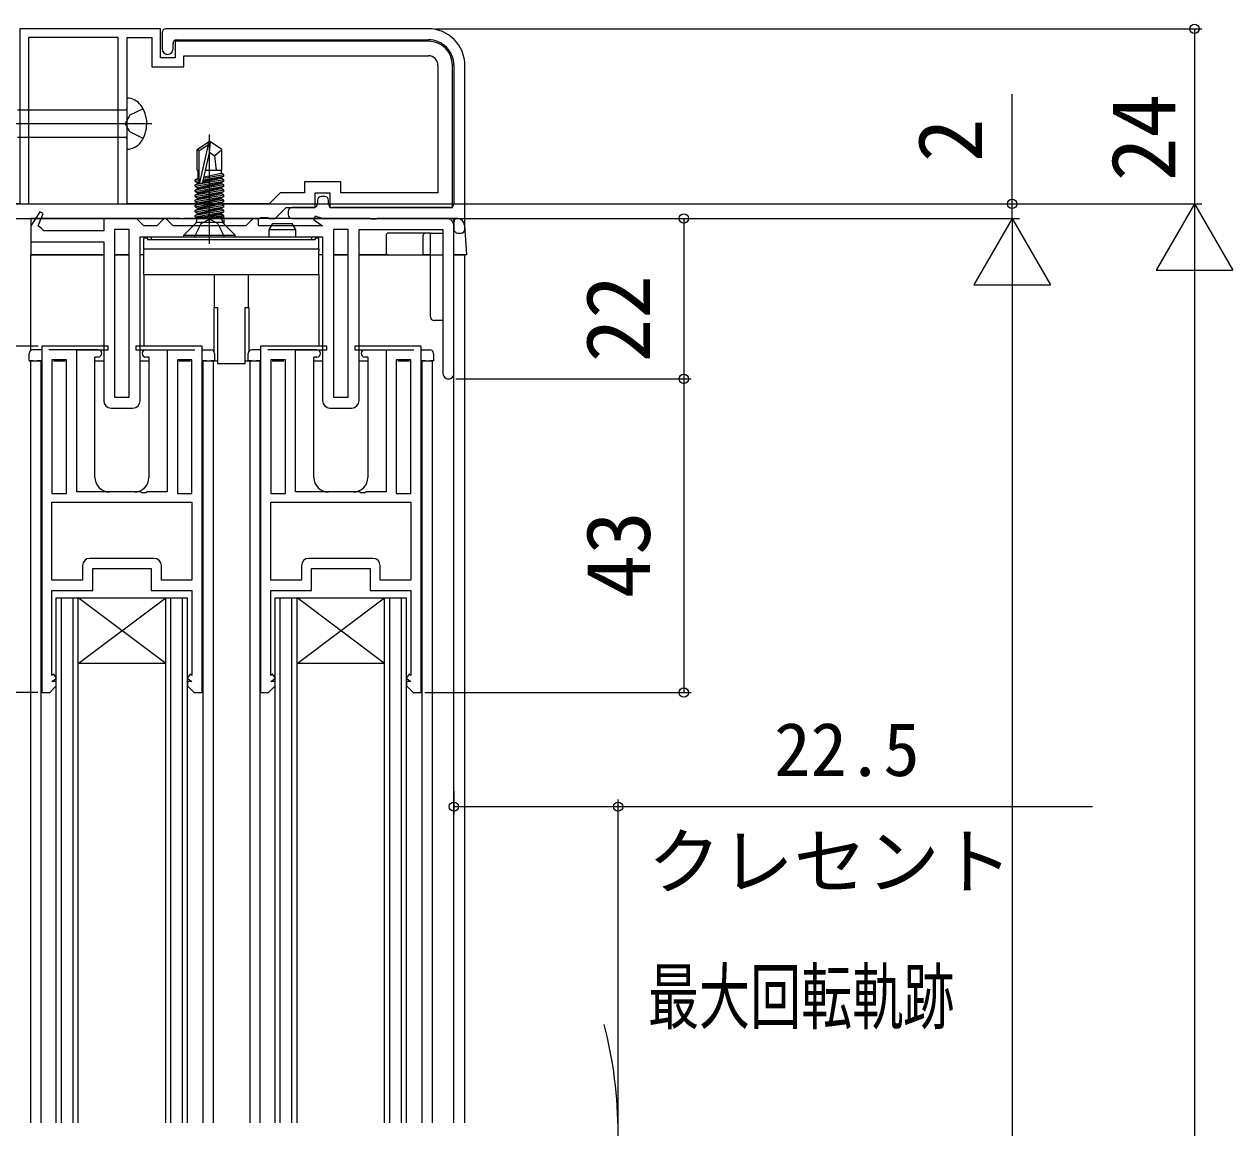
# Model space of a CAD drawing. Units: millimetres, scale not verified. Extents: x -525 to 525, y -782 to 777.
# Drawn here: x -256.4 to -90.8, y 291.8 to 443.1 of the extents above; entities that cross this region are included whole.
import ezdxf
from ezdxf.enums import TextEntityAlignment as Align

# ---------------------------------------------------------------- set-up
doc = ezdxf.new("R2010")
doc.units = ezdxf.units.MM
doc.header["$LTSCALE"] = 4
doc.layers.add('0-1_USER_PVC1', color=30, linetype='Continuous', lineweight=18)
for name, color, linetype in [('0-3_YKK_11', 7, 'Continuous'), ('0-4_YKK_12', 2, 'Continuous'), ('0-5_YKK_13', 4, 'Continuous'), ('0-7_YKK_D', 6, 'Continuous')]:
    doc.layers.add(name, color=color, linetype=linetype)
doc.styles.add('ＭＳ ゴシック', font='')
doc.styles.get('ＭＳ ゴシック').set_extended_font_data('MS Gothic')

msp = doc.modelspace()

# ---------------------------------------------------------------- linework, layer by layer
at = {"layer": '0-1_USER_PVC1'}
for p, q in [((-201, 442.5), (-237, 442.5)), ((-237.5, 442), (-237.5, 439.75)), ((-235.5, 441), (-201, 441)), ((-236, 439.75), (-236, 440.5)), ((-197.5, 437.5), (-197.5, 418.5)), ((-196, 415), (-196, 437.5)), ((-215.2, 419.5), (-215.7, 419.5)), ((-220.2, 417.5), (-220.2, 417)), ((-216.7, 418), (-219.7, 418)), ((-216.2, 419), (-216.2, 418.5)), ((-214.7, 418.5), (-214.7, 419)), ((-198, 418), (-214.2, 418)), ((-219.7, 416.5), (-197.8, 416.5)), ((-197.5, 416.2), (-197.5, 415)), ((-197, 414.5), (-196.5, 414.5))]:
    msp.add_line(p, q, dxfattribs=at)
for centre, radius, start, end in [((-237, 442), 0.5, 90, 180), ((-201, 437.5), 5, 359.99996, 89.99997), ((-235.5, 440.5), 0.5, 90, 180), ((-201, 437.5), 3.5, 360, 90.00001), ((-236.75, 439.75), 0.75, 180, 360), ((-215.7, 419), 0.5, 90, 180), ((-215.2, 419), 0.5, 360, 90), ((-219.7, 417.5), 0.5, 90, 180), ((-216.7, 418.5), 0.5, 270, 360), ((-214.2, 418.5), 0.5, 180, 270), ((-198, 418.5), 0.5, 270, 360), ((-219.7, 417), 0.5, 180, 270), ((-197.8, 416.2), 0.3, 360, 90.00001), ((-197, 415), 0.5, 180, 270), ((-196.5, 415), 0.5, 270, 360)]:
    msp.add_arc(centre, radius, start, end, dxfattribs=at)
at = {"layer": '0-3_YKK_11'}
for p, q in [((-234.5, 438.8), (-201, 438.8)), ((-197.5, 395.25), (-197.5, 415.5)), ((-240.5, 391.5), (-240.5, 414)), ((-244.5, 390.5), (-241.5, 390.5)), ((-214.5, 390.5), (-211.5, 390.5)), ((-238.601, 369.9), (-247.401, 369.9)), ((-208.601, 369.9), (-217.401, 369.9))]:
    msp.add_line(p, q, dxfattribs=at)
for points in [[(-201, 440.8), (-235.7, 440.8), (-235.7, 438.5), (-237.7, 438.5), (-237.7, 442.5), (-257, 442.5), (-257, 418.5), (-282, 418.5), (-282, 416.5)], [(-199.7, 437.5), (-199.7, 420), (-213, 420), (-213, 421.5), (-218, 421.5), (-218, 420), (-221.328, 420), (-222.828, 418.5), (-242.3, 418.5), (-242.3, 441.3), (-238.9, 441.3), (-238.9, 437.3), (-234.5, 437.3), (-234.5, 438.8)], [(-282, 416.5), (-224.171, 416.5), (-223.979, 416.643), (-223.021, 416.643), (-222.829, 416.5), (-222, 416.5), (-220.5, 418), (-216.5, 418), (-216.5, 420), (-214.5, 420), (-214.5, 418), (-197.7, 418), (-197.7, 437.5)], [(-198.5, 416.5), (-208.042, 416.5), (-208.225, 416.38), (-208.775, 416.38), (-208.958, 416.5), (-215.5, 416.5), (-216.518, 416.801), (-216.727, 416.369), (-215.5, 415.5), (-224.3, 415.5), (-224.3, 416.5), (-225, 416.5), (-225.5, 416), (-226, 415.5), (-236, 415.5), (-236.5, 416), (-237, 416.5), (-237.2, 416.5), (-237.7, 416), (-238.2, 415.5), (-240, 415.5), (-240.5, 416), (-241, 416.5), (-245.5, 416.5), (-245.5, 414.8), (-253.7, 414.8), (-253.998, 415.063), (-254.494, 415.5), (-254.5, 415.5), (-253.81, 417.177), (-254.246, 417.407), (-255.5, 415.5), (-255.5, 413.3), (-245.5, 413.3), (-245.5, 391.5)], [(-210.5, 391.5), (-210.5, 415), (-199, 415), (-199, 395.25)], [(-240.5, 414), (-215.5, 414), (-215.5, 391.5)], [(-252.601, 377.6), (-233.401, 377.6), (-233.401, 366.9), (-237.601, 366.9), (-237.601, 368.9)], [(-248.401, 368.9), (-248.401, 366.9), (-252.601, 366.9), (-252.601, 377.6)], [(-222.601, 377.6), (-203.401, 377.6), (-203.401, 366.9), (-207.601, 366.9), (-207.601, 368.9)], [(-218.401, 368.9), (-218.401, 366.9), (-222.601, 366.9), (-222.601, 377.6)]]:
    msp.add_lwpolyline(points, dxfattribs=at)
for points in [[(-243.5, 418.5), (-243.5, 441.3), (-255.8, 441.3), (-255.8, 418.5)], [(-242, 392), (-242, 415), (-244, 415), (-244, 392)], [(-212, 392), (-212, 415), (-214, 415), (-214, 392)], [(-254.001, 399), (-254.001, 351.5), (-252.901, 351.5), (-252.001, 352.4), (-252.001, 353), (-252.601, 353), (-251.948, 353.465), (-252.354, 354.035), (-252.601, 353.859), (-252.601, 365.5), (-247.001, 365.5), (-247.001, 368.5), (-239.001, 368.5), (-239.001, 365.5), (-233.401, 365.5), (-233.401, 353.859), (-233.648, 354.035), (-234.054, 353.465), (-233.401, 353), (-234.001, 353), (-234.001, 352.4), (-233.101, 351.5), (-232.001, 351.5), (-232.001, 399), (-233.001, 399), (-241.101, 399), (-241.101, 398.5), (-236.801, 398.5), (-236.801, 379), (-239.542, 379), (-239.726, 378.88), (-240.276, 378.88), (-240.459, 379), (-249.201, 379), (-249.201, 398.5), (-244.901, 398.5), (-244.901, 399), (-253.001, 399)], [(-224.001, 399), (-224.001, 351.5), (-222.901, 351.5), (-222.001, 352.4), (-222.001, 353), (-222.601, 353), (-221.948, 353.465), (-222.354, 354.035), (-222.601, 353.859), (-222.601, 365.5), (-217.001, 365.5), (-217.001, 368.5), (-209.001, 368.5), (-209.001, 365.5), (-203.401, 365.5), (-203.401, 353.859), (-203.648, 354.035), (-204.054, 353.465), (-203.401, 353), (-204.001, 353), (-204.001, 352.4), (-203.101, 351.5), (-202.001, 351.5), (-202.001, 399), (-203.001, 399), (-211.101, 399), (-211.101, 398.5), (-206.801, 398.5), (-206.801, 379), (-209.542, 379), (-209.726, 378.88), (-210.276, 378.88), (-210.459, 379), (-219.201, 379), (-219.201, 398.5), (-214.901, 398.5), (-214.901, 399), (-223.001, 399)], [(-250.601, 378.8), (-250.601, 397.1), (-252.601, 397.1), (-252.601, 378.8)], [(-233.401, 378.8), (-233.401, 397.1), (-235.401, 397.1), (-235.401, 378.8)], [(-220.601, 378.8), (-220.601, 397.1), (-222.601, 397.1), (-222.601, 378.8)], [(-203.401, 378.8), (-203.401, 397.1), (-205.401, 397.1), (-205.401, 378.8)]]:
    msp.add_lwpolyline(points, close=True, dxfattribs=at)
for centre, radius, start, end in [((-201, 437.5), 3.3, 0.00001, 89.99999), ((-201, 437.5), 1.3, 0.00001, 89.99999), ((-198.5, 415.5), 1, 0.00001, 89.99999), ((-198.25, 395.25), 0.75, 179.99999, 0.00001), ((-244.5, 391.5), 1, 180.00001, 269.99999), ((-241.5, 391.5), 1, 270.00001, 359.99999), ((-214.5, 391.5), 1, 180.00001, 269.99999), ((-211.5, 391.5), 1, 270.00001, 359.99999), ((-247.401, 368.9), 1, 90.00001, 179.99999), ((-238.601, 368.9), 1, 0.00001, 89.99999), ((-217.401, 368.9), 1, 90.00001, 179.99999), ((-208.601, 368.9), 1, 0.00001, 89.99999)]:
    msp.add_arc(centre, radius, start, end, dxfattribs=at)
at = {"layer": '0-4_YKK_12'}
for p, q in [((-255.5, 398.4), (-255.5, 411.5)), ((-255.5, 411.5), (-245.5, 411.5)), ((-244, 411.5), (-242, 411.5)), ((-214, 411.5), (-212, 411.5)), ((-210.5, 411.5), (-199, 411.5)), ((-197.5, 411.5), (-196, 411.5)), ((-197.5, 292.504), (-197.5, 411.5)), ((-196, 292.504), (-196, 411.5)), ((-231.9, 398.511), (-231.9, 398.5)), ((-224.086, 398.508), (-224.086, 398.5)), ((-255.701, 397), (-254.001, 397)), ((-255.5, 292.504), (-255.5, 397)), ((-254.1, 397), (-254.1, 292.504)), ((-252.401, 397), (-250.801, 397)), ((-246.701, 397), (-245.5, 397)), ((-240.5, 397), (-239.301, 397)), ((-235.201, 397), (-233.601, 397)), ((-232.001, 397), (-229.9, 397)), ((-231.9, 397), (-231.9, 292.504)), ((-230.5, 397), (-230.5, 292.504)), ((-226.1, 397), (-224.001, 397)), ((-225.486, 397), (-225.486, 292.504)), ((-224.086, 397), (-224.086, 292.504)), ((-222.401, 397), (-220.801, 397)), ((-216.7, 397), (-215.5, 397)), ((-210.5, 397), (-209.3, 397)), ((-205.201, 397), (-203.601, 397)), ((-202.001, 397), (-200.486, 397)), ((-201.9, 397), (-201.9, 292.504)), ((-200.486, 397), (-200.486, 292.504)), ((-252, 364.5), (-234, 364.5)), ((-252, 292.504), (-252, 364.5)), ((-251.3, 292.504), (-251.3, 364.5)), ((-249.7, 292.504), (-249.7, 364.5)), ((-237, 355.5), (-249, 364.5)), ((-249, 292.504), (-249, 364.5)), ((-237, 292.504), (-237, 364.5)), ((-236.3, 292.504), (-236.3, 364.5)), ((-234.7, 292.504), (-234.7, 364.5)), ((-234, 292.504), (-234, 364.5)), ((-222, 364.5), (-204, 364.5)), ((-222, 292.504), (-222, 364.5)), ((-221.3, 292.504), (-221.3, 364.5)), ((-219.7, 292.504), (-219.7, 364.5)), ((-207, 355.5), (-219, 364.5)), ((-219, 292.504), (-219, 364.5)), ((-207, 292.504), (-207, 364.5)), ((-206.3, 292.504), (-206.3, 364.5)), ((-204.7, 292.504), (-204.7, 364.5)), ((-204, 292.504), (-204, 364.5))]:
    msp.add_line(p, q, dxfattribs=at)
for points in [[(-237, 355.5), (-249, 355.5), (-237, 364.5)], [(-207, 355.5), (-219, 355.5), (-207, 364.5)]]:
    msp.add_lwpolyline(points, dxfattribs=at)
msp.add_arc((-235, 291.004), 60, 345.52249, 14.47751, dxfattribs=at)
at = {"layer": '0-5_YKK_13'}
for p, q in [((-257.3, 431.375), (-242.5, 431.375)), ((-282.821, 429.5), (-238.886, 429.5)), ((-257.3, 427.625), (-242.5, 427.625)), ((-242.3, 426), (-242.3, 427.425)), ((-231, 413), (-231, 428)), ((-232.7, 425.955), (-231.15, 427)), ((-232.7, 423.1), (-232.7, 425.955)), ((-232.7, 425.955), (-232.4, 425.795)), ((-232.4, 421.548), (-232.4, 425.795)), ((-232.343, 421.39), (-231.15, 426.638)), ((-231.15, 427), (-230.85, 427)), ((-230.85, 427), (-231.15, 427)), ((-231, 425.494), (-230.85, 427)), ((-231, 425.494), (-231, 427)), ((-229.3, 425.955), (-230.85, 427)), ((-230.3, 425.1), (-229.3, 425.955)), ((-229.3, 423.1), (-229.3, 425.955)), ((-231.91, 421.493), (-231, 425.494)), ((-231, 425.601), (-230.3, 425.1)), ((-230.3, 425.1), (-230.1, 423.1)), ((-232.7, 423.1), (-232.4, 423.1)), ((-232.6, 423.1), (-232.6, 422.006)), ((-229.021, 422.487), (-231.795, 421.997)), ((-231.751, 422.192), (-229.4, 422.706)), ((-231.544, 423.1), (-229.3, 423.1)), ((-229.4, 423.1), (-229.4, 422.706)), ((-232.979, 421.787), (-232.6, 422.006)), ((-232.4, 421.89), (-232.979, 421.787)), ((-229.021, 421.787), (-232.979, 421.087)), ((-232.979, 421.613), (-232.979, 421.787)), ((-232.979, 421.613), (-232.4, 421.715)), ((-232.979, 421.613), (-232.6, 421.394)), ((-232.979, 420.913), (-229.021, 421.613)), ((-232.979, 421.087), (-232.6, 421.306)), ((-229.021, 421.087), (-232.979, 420.387)), ((-232.979, 420.913), (-232.979, 421.087)), ((-232.979, 420.913), (-232.6, 420.694)), ((-232.979, 420.213), (-229.021, 420.913)), ((-232.6, 422.006), (-232.4, 422.05)), ((-232.376, 421.443), (-232.6, 421.394)), ((-229.4, 421.394), (-232.6, 420.694)), ((-232.6, 421.394), (-232.6, 421.306)), ((-232.6, 421.306), (-232.321, 421.367)), ((-232.6, 420.606), (-229.4, 421.306)), ((-231.922, 421.454), (-229.4, 422.006)), ((-229.4, 422.094), (-231.897, 421.548)), ((-231.836, 421.815), (-229.021, 422.313)), ((-229.021, 422.313), (-229.4, 422.094)), ((-229.4, 422.094), (-229.4, 422.006)), ((-229.021, 421.787), (-229.4, 422.006)), ((-229.021, 421.613), (-229.4, 421.394)), ((-229.4, 421.394), (-229.4, 421.306)), ((-229.021, 421.087), (-229.4, 421.306)), ((-229.021, 420.913), (-229.4, 420.694)), ((-229.021, 421.613), (-229.021, 421.787)), ((-229.021, 420.913), (-229.021, 421.087)), ((-232.979, 420.387), (-232.6, 420.606)), ((-229.021, 420.387), (-232.979, 419.687)), ((-232.979, 420.213), (-232.979, 420.387)), ((-232.979, 420.213), (-232.6, 419.994)), ((-232.979, 419.513), (-229.021, 420.213)), ((-232.979, 419.687), (-232.6, 419.906)), ((-229.021, 419.687), (-232.979, 418.987)), ((-232.979, 419.513), (-232.979, 419.687)), ((-232.979, 419.513), (-232.6, 419.294)), ((-232.979, 418.813), (-229.021, 419.513)), ((-232.979, 418.987), (-232.6, 419.206)), ((-229.4, 420.694), (-232.6, 419.994)), ((-232.6, 420.694), (-232.6, 420.606)), ((-232.6, 419.906), (-229.4, 420.606)), ((-229.4, 419.994), (-232.6, 419.294)), ((-232.6, 419.994), (-232.6, 419.906)), ((-232.6, 419.206), (-229.4, 419.906)), ((-229.4, 419.294), (-232.6, 418.594)), ((-232.6, 419.294), (-232.6, 419.206)), ((-232.6, 418.506), (-229.4, 419.206)), ((-229.4, 420.694), (-229.4, 420.606)), ((-229.021, 420.387), (-229.4, 420.606)), ((-229.021, 420.213), (-229.4, 419.994)), ((-229.4, 419.994), (-229.4, 419.906)), ((-229.021, 419.687), (-229.4, 419.906)), ((-229.021, 419.513), (-229.4, 419.294)), ((-229.4, 419.294), (-229.4, 419.206)), ((-229.021, 418.987), (-229.4, 419.206)), ((-229.021, 420.213), (-229.021, 420.387)), ((-229.021, 419.513), (-229.021, 419.687)), ((-229.021, 418.987), (-232.979, 418.287)), ((-232.979, 418.813), (-232.979, 418.987)), ((-232.979, 418.813), (-232.6, 418.594)), ((-232.979, 418.113), (-229.021, 418.813)), ((-232.979, 418.287), (-232.6, 418.506)), ((-229.021, 418.287), (-232.979, 417.587)), ((-232.979, 418.113), (-232.979, 418.287)), ((-232.979, 418.113), (-232.6, 417.894)), ((-232.979, 417.413), (-229.021, 418.113)), ((-232.979, 417.587), (-232.6, 417.806)), ((-229.021, 417.587), (-232.979, 416.887)), ((-232.979, 417.413), (-232.979, 417.587)), ((-229.4, 418.594), (-232.6, 417.894)), ((-232.6, 418.594), (-232.6, 418.506)), ((-232.6, 417.806), (-229.4, 418.506)), ((-229.4, 417.894), (-232.6, 417.194)), ((-232.6, 417.894), (-232.6, 417.806)), ((-232.6, 417.106), (-229.4, 417.806)), ((-229.021, 418.813), (-229.4, 418.594)), ((-229.4, 418.594), (-229.4, 418.506)), ((-229.021, 418.287), (-229.4, 418.506)), ((-229.021, 418.113), (-229.4, 417.894)), ((-229.4, 417.894), (-229.4, 417.806)), ((-229.021, 417.587), (-229.4, 417.806)), ((-229.021, 418.813), (-229.021, 418.987)), ((-229.021, 418.113), (-229.021, 418.287)), ((-229.021, 417.413), (-229.021, 417.587)), ((-255.5, 416.5), (-255.5, 411.5)), ((-235, 416.5), (-255.5, 416.5)), ((-235, 416.5), (-234.5, 416.5)), ((-224.8, 416.5), (-234.5, 416.5)), ((-234.5, 414.23), (-232.876, 415.854)), ((-232.979, 417.413), (-232.6, 417.194)), ((-232.979, 416.713), (-229.021, 417.413)), ((-232.979, 416.887), (-232.6, 417.106)), ((-232.979, 416.7), (-232.979, 416.887)), ((-232.979, 416.7), (-229.021, 416.7)), ((-232.73, 416.207), (-232.73, 416.7)), ((-232.73, 416), (-229.27, 416)), ((-232.6, 417.194), (-232.6, 417.106)), ((-229.4, 417.194), (-231.658, 416.7)), ((-231.257, 416.7), (-229.4, 417.106)), ((-229.021, 417.413), (-229.4, 417.194)), ((-229.4, 417.194), (-229.4, 417.106)), ((-229.021, 416.887), (-229.4, 417.106)), ((-229.27, 416.207), (-229.27, 416.7)), ((-227.5, 414.23), (-229.124, 415.854)), ((-229.021, 416.656), (-229.021, 415.8)), ((-224.8, 416.5), (-224.3, 416.5)), ((-209, 416.5), (-224.3, 416.5)), ((-222.35, 415.8), (-222.85, 414.934)), ((-222.35, 415.8), (-219.65, 415.8)), ((-219.15, 414.934), (-219.65, 415.8)), ((-197.047, 416.5), (-208, 416.5)), ((-197.5, 415.998), (-197.5, 415.5)), ((-234.5, 414), (-234.5, 414.23)), ((-234.5, 414.23), (-227.5, 414.23)), ((-227.5, 414), (-227.5, 414.23)), ((-222.85, 414.934), (-222.85, 414)), ((-219.15, 414.934), (-222.85, 414.934)), ((-219.15, 414), (-219.15, 414.934)), ((-200.7, 414.5), (-206.58, 414.5)), ((-201.7, 411.5), (-201.7, 414.2)), ((-200.2, 414.5), (-199, 414.5)), ((-239.5, 413.8), (-240, 413.8)), ((-239, 414), (-239, 413.6)), ((-239, 414), (-217, 414)), ((-239, 413.6), (-217, 413.6)), ((-234.5, 414), (-227.5, 414)), ((-217, 414), (-217, 413.6)), ((-216.5, 413.8), (-216.5, 413.6)), ((-216, 413.8), (-216.5, 413.8)), ((-216, 412.3), (-216, 413.8)), ((-245.5, 411.5), (-255.5, 411.5)), ((-242, 411.5), (-244, 411.5)), ((-240, 411.5), (-240.5, 411.5)), ((-240, 412.054), (-240, 412.3)), ((-240, 408.8), (-240, 412.054)), ((-216, 412.3), (-216, 412.054)), ((-216, 408.8), (-216, 412.054)), ((-215.5, 411.5), (-216, 411.5)), ((-212, 411.5), (-214, 411.5)), ((-207.1, 411.5), (-210.5, 411.5)), ((-206.5, 411.5), (-206.8, 411.5)), ((-206.5, 411.5), (-201.7, 411.5)), ((-200.7, 411.5), (-201.7, 411.5)), ((-197, 411.5), (-197.5, 411.5)), ((-196.299, 411.5), (-197, 411.5)), ((-240, 408.8), (-230.3, 408.8)), ((-240, 408.8), (-240, 399)), ((-230.3, 408.8), (-225.7, 408.8)), ((-230.3, 404.3), (-230.3, 408.8)), ((-225.7, 408.8), (-216, 408.8)), ((-225.7, 408.8), (-225.7, 404.3)), ((-216, 408.8), (-216, 399)), ((-230.3, 404.3), (-229.9, 404.3)), ((-229.9, 404.3), (-229.9, 396.6)), ((-226.1, 404.3), (-225.7, 404.3)), ((-226.1, 396.6), (-226.1, 404.3)), ((-199, 402.5), (-200.2, 402.5)), ((-255.701, 397), (-255.701, 398)), ((-254.001, 398.5), (-255.201, 398.5)), ((-246.276, 398.5), (-253.001, 398.5)), ((-239.726, 398.5), (-233.001, 398.5)), ((-232.001, 398.5), (-230.801, 398.5)), ((-225.7, 397), (-225.7, 398)), ((-224.001, 398.5), (-225.2, 398.5)), ((-216.275, 398.5), (-223.001, 398.5)), ((-209.725, 398.5), (-203.001, 398.5)), ((-202.001, 398.5), (-200.8, 398.5)), ((-255.201, 397), (-255.701, 397)), ((-255.201, 397), (-254.601, 397)), ((-254.001, 397), (-254.601, 397)), ((-246.276, 397.5), (-246.701, 397.5)), ((-246.701, 381), (-246.701, 397.5)), ((-239.301, 397.5), (-239.726, 397.5)), ((-239.301, 397.5), (-239.301, 381)), ((-231.401, 397), (-232.001, 397)), ((-231.401, 397), (-230.801, 397)), ((-229.9, 396.6), (-226.1, 396.6)), ((-225.2, 397), (-225.7, 397)), ((-225.2, 397), (-224.6, 397)), ((-224.001, 397), (-224.6, 397)), ((-216.275, 397.5), (-216.7, 397.5)), ((-216.7, 381), (-216.7, 397.5)), ((-209.3, 397.5), (-209.725, 397.5)), ((-209.3, 397.5), (-209.3, 381)), ((-201.4, 397), (-202.001, 397)), ((-201.4, 397), (-200.8, 397)), ((-241.301, 379), (-244.701, 379)), ((-211.3, 379), (-214.7, 379))]:
    msp.add_line(p, q, dxfattribs=at)
for points in [[(-242.3, 427.425), (-242.3, 431.575), (-242.3, 433)], [(-240.107, 431.55), (-241.938, 430.645), (-242.547, 429.5)], [(-240.107, 427.45), (-241.938, 428.355), (-242.547, 429.5)], [(-232.4, 425.795), (-231.15, 426.638), (-231.15, 427)], [(-229.021, 422.313), (-229.021, 422.487), (-229.4, 422.706)], [(-233.05, 414), (-232.145, 415.815), (-231, 416.424)], [(-228.95, 414), (-229.855, 415.815), (-231, 416.424)], [(-229.093, 416.7), (-229.021, 416.713), (-229.021, 416.887), (-230.08, 416.7)], [(-206.8, 414.2), (-206.8, 411.5), (-207.1, 411.5)], [(-200.7, 403), (-200.7, 414.5), (-200.2, 414.5)], [(-196.048, 415.561), (-195.8, 411.5), (-196.299, 411.5)], [(-216, 412.3), (-240, 412.3), (-240, 413.8)], [(-239.5, 413.8), (-239.5, 413.6), (-216.5, 413.6)], [(-230.3, 404.3), (-230.4, 404.3), (-230.4, 398.299)], [(-225.7, 404.3), (-225.6, 404.3), (-225.6, 398.3)], [(-230.301, 398), (-230.301, 397), (-230.801, 397)], [(-200.3, 398), (-200.3, 397), (-200.8, 397)]]:
    msp.add_lwpolyline(points, dxfattribs=at)
for centre, radius, start, end in [((-242.302, 430.691), 2.309, 35.05124, 89.94792), ((-242.5, 431.575), 0.2, 270, 0), ((-243.824, 429.527), 4.224, 359.63064, 36.11306), ((-244, 429.5), 4.4, 324.78241, 360), ((-242.5, 427.425), 0.2, 0, 90), ((-242.322, 428.388), 2.388, 270.51582, 323.35048), ((-232.152, 421.548), 0.248, 180, 347.19096), ((-233.23, 416.207), 0.5, 315, 0), ((-228.77, 416.207), 0.5, 180, 225), ((-197, 415.998), 0.5, 84.66158, 180), ((-197.047, 415.5), 1, 84.66158, 90), ((-197.047, 415.5), 1, 3.5, 84.66158), ((-206.5, 414.2), 0.3, 90, 180), ((-201.4, 414.2), 0.3, 90, 180), ((-200.2, 403), 0.5, 180, 270), ((-255.201, 398), 0.5, 90, 180), ((-246.276, 398), 0.5, 0, 90), ((-246.276, 398), 0.5, 270, 0), ((-239.726, 398), 0.5, 90, 180), ((-239.726, 398), 0.5, 180, 270), ((-230.801, 398), 0.5, 0, 90), ((-225.2, 398), 0.5, 90, 180), ((-216.275, 398), 0.5, 0, 90), ((-216.275, 398), 0.5, 270, 0), ((-209.725, 398), 0.5, 90, 180), ((-209.725, 398), 0.5, 180, 270), ((-200.8, 398), 0.5, 0, 90), ((-244.701, 381), 2, 180, 270), ((-241.301, 381), 2, 270, 0), ((-214.7, 381), 2, 180, 270), ((-211.3, 381), 2, 270, 0)]:
    msp.add_arc(centre, radius, start, end, dxfattribs=at)
at = {"layer": '0-7_YKK_D'}
for p, q in [((-200, 442.5), (-95, 442.5)), ((-96, 442.5), (-96, 418.5)), ((-121, 418.5), (-121, 433.555)), ((-258, 418.5), (-95, 418.5)), ((-221.953, 418.5), (-95, 418.5)), ((-221.953, 418.5), (-120, 418.5)), ((-121, 416.5), (-121, 418.5)), ((-96, 418.5), (-101.25, 409.407)), ((-96, 418.5), (-90.75, 409.407)), ((-96, 418.5), (-96, 400.313)), ((-197.5, 416.5), (-120, 416.5)), ((-196.8, 416.5), (-120, 416.5)), ((-195, 416.5), (-165, 416.5)), ((-166, 416.5), (-166, 394.5)), ((-121, 416.5), (-126.25, 407.407)), ((-121, 416.5), (-121, 413.95)), ((-121, 416.5), (-115.75, 407.407)), ((-121, 416.5), (-121, 398.313)), ((-101.25, 409.407), (-90.75, 409.407)), ((-96, 408), (-96, 174)), ((-126.25, 407.407), (-115.75, 407.407)), ((-121, 406), (-121, 175.996)), ((-254.501, 399), (-303, 399)), ((-254.501, 399), (-303, 399)), ((-197.25, 394.5), (-165, 394.5)), ((-197.25, 394.5), (-165, 394.5)), ((-166, 394.5), (-166, 351.5)), ((-254.506, 351.5), (-303, 351.5)), ((-201.484, 351.5), (-165, 351.5)), ((-197.5, 338), (-197.5, 334.856)), ((-175, 292.004), (-175, 336.856))]:
    msp.add_line(p, q, dxfattribs=at)
msp.add_lwpolyline([(-197.5, 335.856), (-175, 335.856), (-109.993, 335.856)], dxfattribs=at)
for centre in [(-96, 442.5), (-121, 418.5), (-166, 416.5), (-166, 394.5), (-166, 394.5), (-166, 351.5), (-197.5, 335.856), (-175, 335.856)]:
    msp.add_circle(centre, 0.637, dxfattribs=at)

# ---------------------------------------------------------------- texts
at = {"layer": '0-7_YKK_D', "style": 'ＭＳ ゴシック'}
for s, p in [('24', (-96, 421.602)), ('2', (-122.5, 424.214)), ('22', (-168, 396.773)), ('43', (-168, 364.409))]:
    msp.add_text(s, height=8.798, rotation=90, dxfattribs=at).set_placement(p, align=Align.BOTTOM_LEFT)
for s, p in [('22.5', (-153.608, 337.856)), ('クレセント', (-170.938, 322.492))]:
    msp.add_text(s, height=7.331, dxfattribs=at).set_placement(p, align=Align.BOTTOM_LEFT)
at = {"layer": '0-7_YKK_D', "style": 'ＭＳ ゴシック', "width": 0.7}
msp.add_text('最大回転軌跡', height=7.331, dxfattribs=at).set_placement((-170.914, 303.95), align=Align.BOTTOM_LEFT)

doc.saveas('drawing.dxf')
